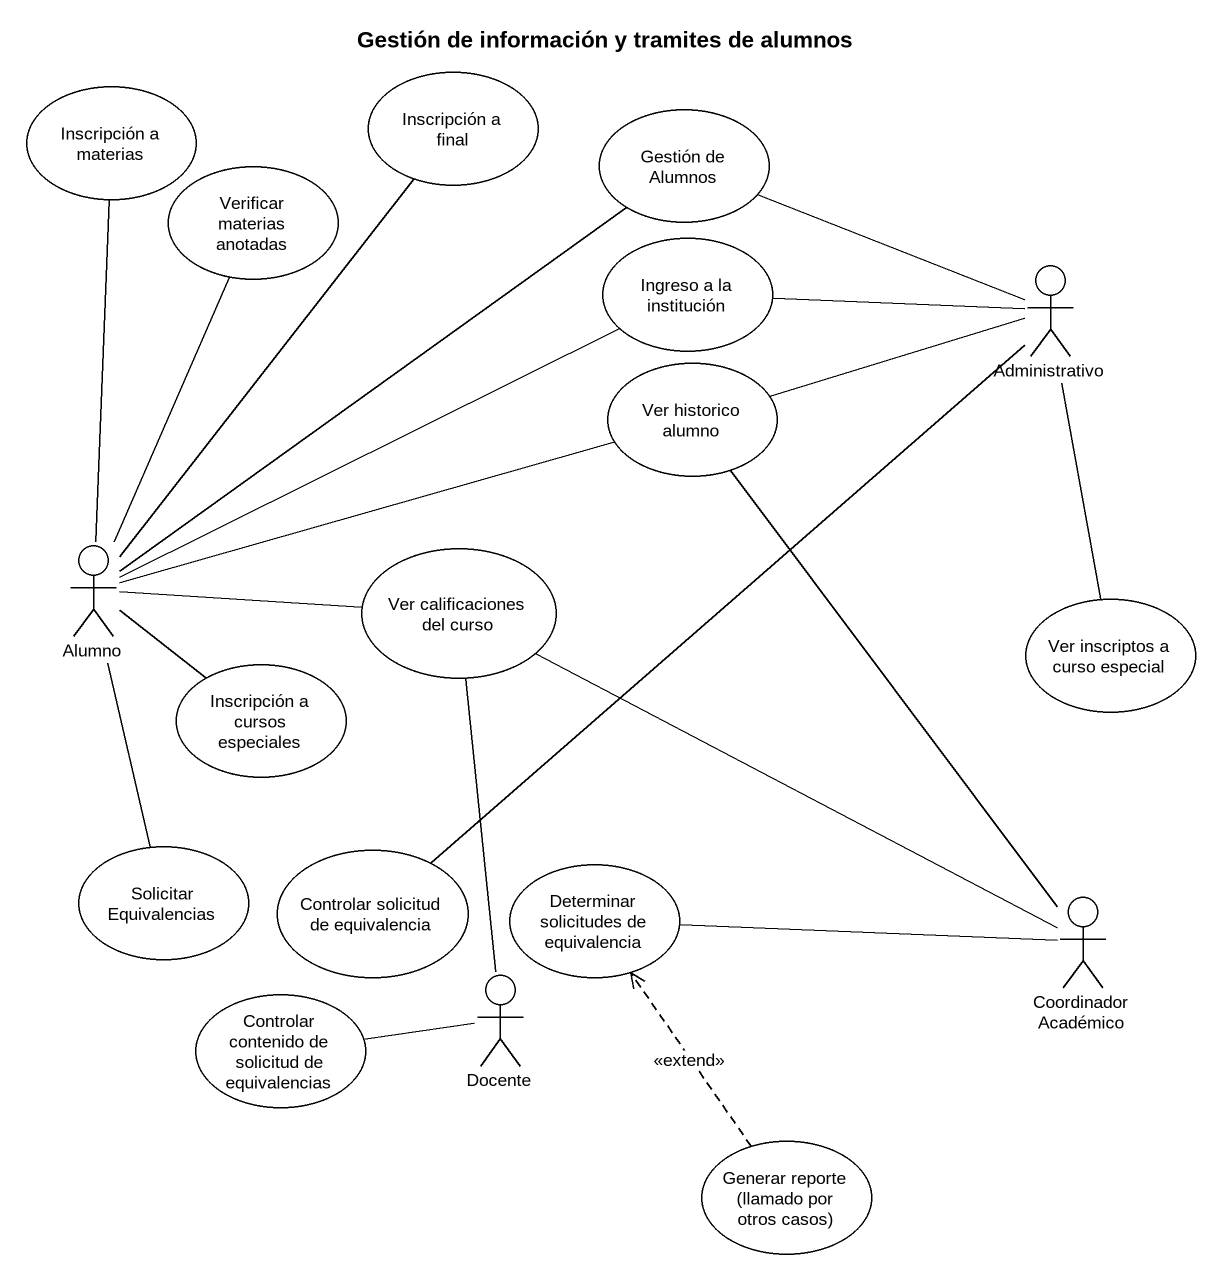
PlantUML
@startuml
title Gestión de información y tramites de alumnos
usecase "Inscripción a materias" as Inscripción_a_materias
usecase "Inscripción a final" as Inscripción_a_final
usecase "Gestión de Alumnos" as Gestión_de_Alumnos
usecase "Verificar materias anotadas" as Verificar_materias_anotadas
usecase "Ingreso a la institución" as Ingreso_a_la_institución
actor Administrativo
usecase "Ver historico alumno" as Ver_historico_alumno
actor Alumno
usecase "Ver calificaciones del curso" as Ver_calificaciones_del_curso
usecase "Ver inscriptos a curso especial" as Ver_inscriptos_a_curso
usecase "Inscripción a cursos especiales" as Inscripción_a_cursos
usecase "Solicitar Equivalencias" as Solicitar_Equivalencias
usecase "Controlar solicitud de equivalencia" as Controlar_solicitud_de
usecase "Determinar solicitudes de equivalencia" as Determinar_solicitudes_de
actor "Coordinador Académico" as Coordinador_Académico
usecase "Controlar contenido de solicitud de equivalencias" as Controlar_contenido_de
actor Docente
usecase "Generar reporte (llamado por otros casos)" as Generar_reporte_llamado_por
Inscripción_a_materias -- Alumno
Inscripción_a_final -- Alumno
Gestión_de_Alumnos -right- Administrativo
Gestión_de_Alumnos -- Alumno
Verificar_materias_anotadas -- Alumno
Ingreso_a_la_institución -right- Administrativo
Ingreso_a_la_institución -left- Alumno
Administrativo -- Ver_inscriptos_a_curso
Ver_historico_alumno -right- Administrativo
Ver_historico_alumno -left- Alumno
Ver_historico_alumno -- Coordinador_Académico
Ver_calificaciones_del_curso -left- Alumno
Ver_calificaciones_del_curso -right- Coordinador_Académico
Ver_calificaciones_del_curso -- Docente
Inscripción_a_cursos -up- Alumno
Solicitar_Equivalencias -up- Alumno
Controlar_solicitud_de -up- Administrativo
Determinar_solicitudes_de -right- Coordinador_Académico
Controlar_contenido_de -right- Docente
Generar_reporte_llamado_por .up.> Determinar_solicitudes_de : <<extend>>
@enduml
